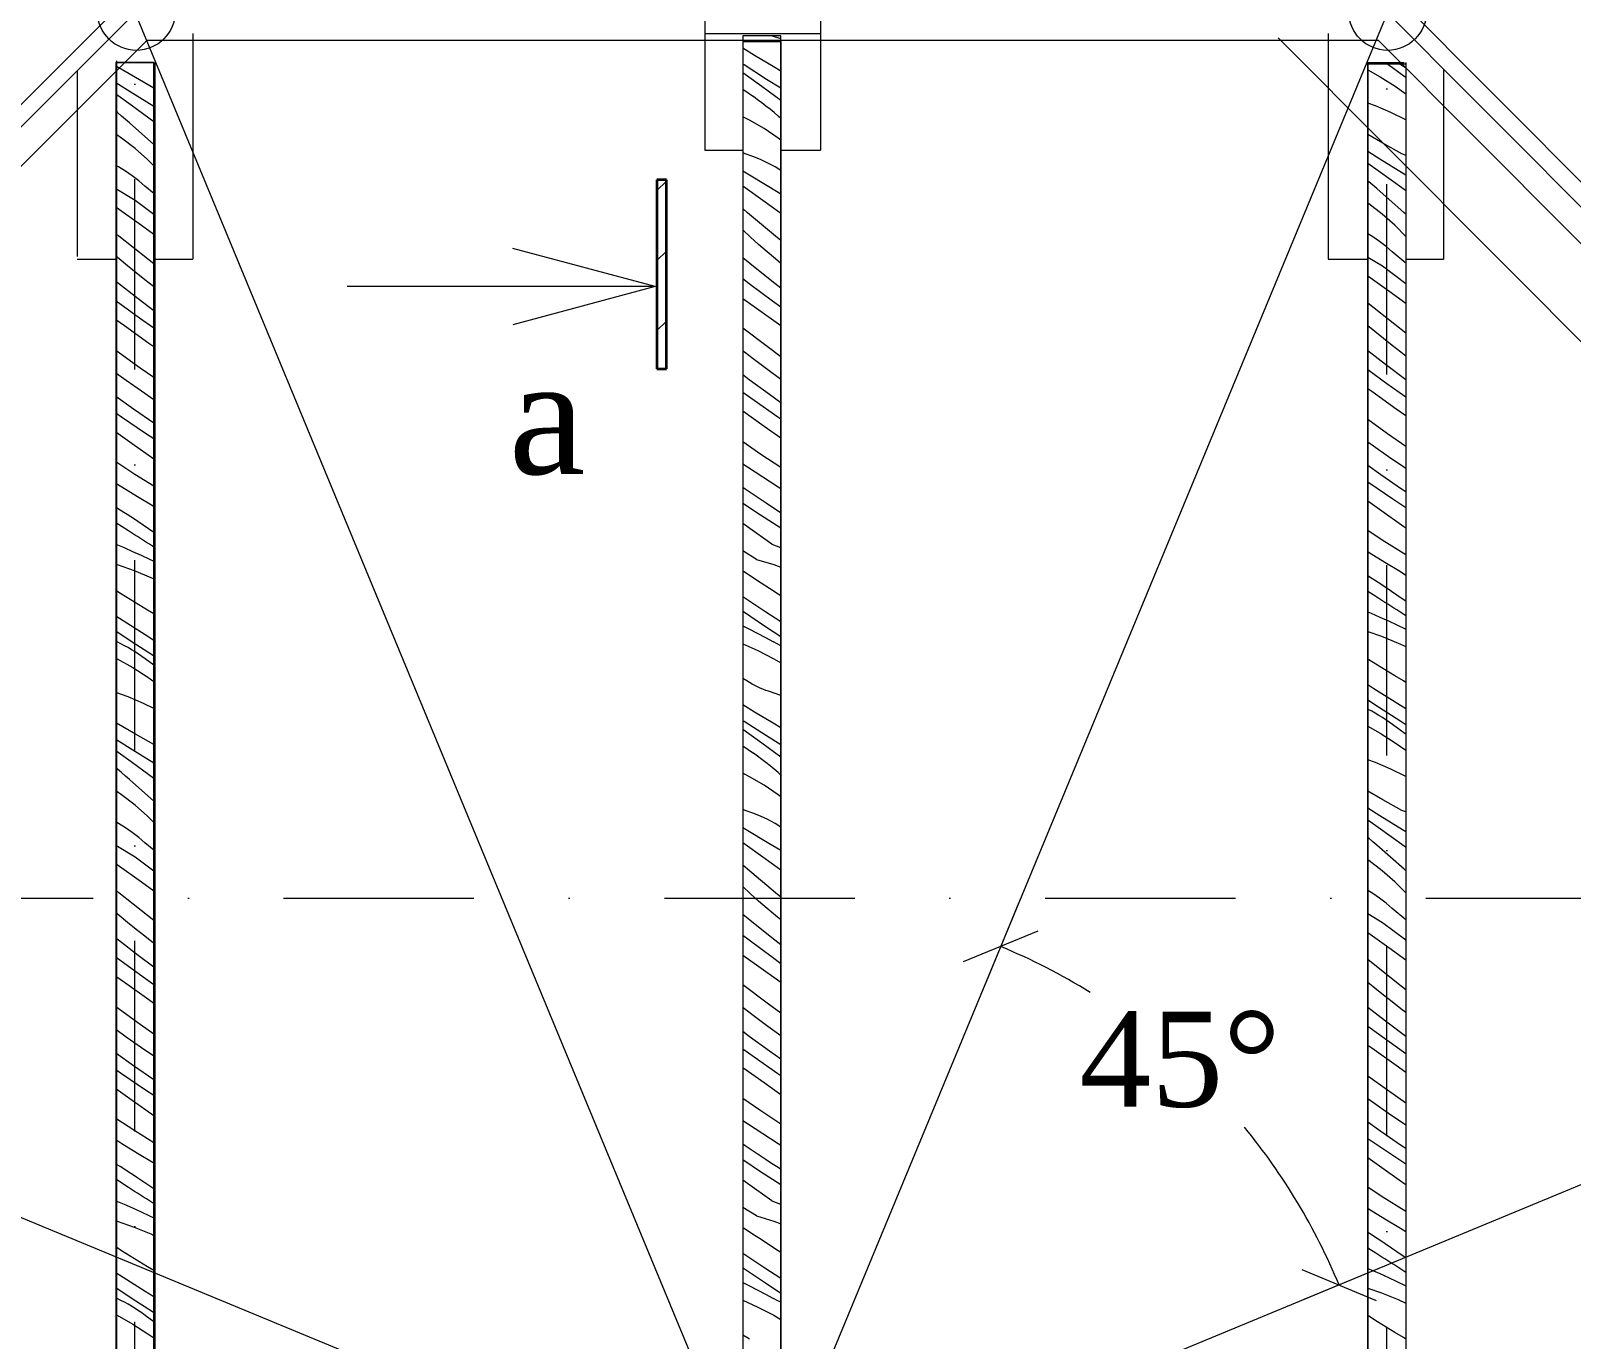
# Model space of a CAD drawing. Header units: millimetres. Extents: x 873544 to 1143527, y -837564 to -766512.
# Drawn here: x 972950 to 976996, y -773505 to -770069 of the extents above; entities that cross this region are included whole.
import ezdxf

# ---------------------------------------------------------------- set-up
doc = ezdxf.new("R2010")
doc.units = ezdxf.units.MM
for name, pattern in [('CENTER', [50.8, 31.75, -6.35, 6.35, -6.35]), ('DASHDOT', [1, 0.5, -0.25, 0, -0.25]), ('Штрихпунктирная', [6702.777624, 3527.777672, -1763.888836, 0, -1411.111116])]:
    doc.linetypes.add(name, pattern=pattern)
for name, color, linetype, lineweight in [('2D-чертеж - Общий_Ном_пера__1', 7, 'Continuous', 13), ('2D-чертеж - Общий_Ном_пера__121', 255, 'Continuous', 0), ('2D-чертеж - Общий_Ном_пера__203', 7, 'Continuous', 15), ('Dam konstruksiyası', 7, 'Continuous', 13), ('Dam konstrukstruksiyasi', 7, 'Continuous', 13), ('Him oxu', 7, 'CENTER', 13), ('Talvar sutun', 1, 'Continuous', 9), ('Xarici razm.-1', 7, 'Continuous', 9), ('Интерьер- Перегородка_Ном_пера__27', 7, 'Continuous', 35)]:
    doc.layers.add(name, color=color, linetype=linetype, lineweight=lineweight)
doc.layers.add('2D-чертеж - Общий_Ном_пера__82', color=253, linetype='Continuous', lineweight=20, true_color=0xaaaaaa)
doc.layers.add('Интерьер- Перегородка_Ном_пера__107', color=253, linetype='Continuous', lineweight=13, true_color=0xaaaaaa)
doc.styles.add('Segoe UI Light-07', font='segoeuil_0.ttf', dxfattribs={"width": 0.65})
doc.styles.add('Times New  Roman', font='times.ttf')
doc.dimstyles.new('Aec_Arch_M', dxfattribs={"dimscale": 100, "dimtxt": 2, "dimasz": 1.75, "dimexe": 1.25, "dimexo": 0, "dimgap": 0.5, "dimtad": 1, "dimdec": 0, "dimdsep": 46, "dimtxsty": 'Segoe UI Light-07', "dimblk": 'OBLIQUE', "dimcen": 2.5, "dimclrd": 256, "dimclre": 256, "dimclrt": 256, "dimadec": 0, "dimazin": 0, "dimtfac": 1, "dimtdec": 0, "dimtmove": 0, "dimatfit": 3, "dimldrblk": 'ARCHTICK', "dimfxl": 1, "dimlwd": -1, "dimlwe": -1, "dimarcsym": 0})

# ---------------------------------------------------------------- blocks, each defined once
blk = doc.blocks.new('*X30')
at = {"layer": '2D-чертеж - Общий_Ном_пера__82', "linetype": 'Continuous'}
for p, q in [((-217982.9, 26381.2), (-217985.1, 26382.5)), ((-217933.5, 26352.4), (-217982.9, 26381.2)), ((-217940.8, 26310.5), (-217985.1, 26338.4)), ((-217885.1, 26324.9), (-217933.5, 26352.4)), ((-217979.1, 26304), (-217985.1, 26308.4)), ((-217945.2, 26279.5), (-217979.1, 26304)), ((-217885.1, 26276.2), (-217940.8, 26310.5)), ((-217980.4, 26260.2), (-217985.1, 26264)), ((-217970, 26251.4), (-217980.4, 26260.2)), ((-217911.4, 26255), (-217945.2, 26279.5)), ((-217959.6, 26242.3), (-217970, 26251.4)), ((-217949.3, 26233.2), (-217959.6, 26242.3)), ((-217885.1, 26176.6), (-217949.3, 26233.2)), ((-217885.1, 26236.1), (-217911.4, 26255)), ((-217969.8, 26193.4), (-217985.1, 26203.8)), ((-217934.7, 26166.2), (-217969.8, 26193.4)), ((-217901.5, 26136.8), (-217934.7, 26166.2)), ((-217885.1, 26120.2), (-217901.5, 26136.8)), ((-217977.7, 26117.7), (-217985.1, 26121.7)), ((-217959.4, 26106.5), (-217977.7, 26117.7)), ((-217941.8, 26094.2), (-217959.4, 26106.5)), ((-217934.1, 26029.6), (-217985.1, 26059.9)), ((-217924.9, 26081), (-217941.8, 26094.2)), ((-217908.8, 26066.8), (-217924.9, 26081)), ((-217885.1, 26047.5), (-217908.8, 26066.8)), ((-217885.1, 25992.5), (-217934.1, 26029.6)), ((-217981.9, 26009.5), (-217985.1, 26011.7)), ((-217917.9, 25963.8), (-217981.9, 26009.5)), ((-217976.8, 25936), (-217985.1, 25943)), ((-217902.2, 25876.2), (-217976.8, 25936)), ((-217885.1, 25940.4), (-217917.9, 25963.8)), ((-217976.6, 25876.3), (-217985.1, 25883.4)), ((-217954.2, 25857.8), (-217976.6, 25876.3)), ((-217931.6, 25839.6), (-217954.2, 25857.8)), ((-217885.1, 25863.2), (-217902.2, 25876.2)), ((-217978.3, 25811.4), (-217985.1, 25816.8)), ((-217908.9, 25821.5), (-217931.6, 25839.6)), ((-217886, 25803.7), (-217908.9, 25821.5)), ((-217926, 25771), (-217978.3, 25811.4)), ((-217885.1, 25803), (-217886, 25803.7)), ((-217984.4, 25765.6), (-217985.1, 25766.1)), ((-217922.6, 25720.8), (-217984.4, 25765.6)), ((-217885.1, 25740.2), (-217926, 25771)), ((-217962.1, 25700), (-217985.1, 25716.3)), ((-217898, 25654.4), (-217962.1, 25700)), ((-217885.1, 25694.2), (-217922.6, 25720.8)), ((-217885.1, 25645.2), (-217898, 25654.4)), ((-217921.2, 25589.6), (-217985.1, 25636)), ((-217957.5, 25556.5), (-217985.1, 25576.4)), ((-217885.1, 25564.7), (-217921.2, 25589.6)), ((-217918, 25528.8), (-217957.5, 25556.5)), ((-217938.4, 25481.6), (-217985.1, 25514.8)), ((-217885.1, 25506.5), (-217918, 25528.8)), ((-217970.1, 25460.7), (-217985.1, 25471.1)), ((-217906.9, 25417.9), (-217970.1, 25460.7)), ((-217885.1, 25444.9), (-217938.4, 25481.6)), ((-217942.2, 25390.7), (-217985.1, 25421.2)), ((-217885.1, 25403.5), (-217906.9, 25417.9)), ((-217885.1, 25350.2), (-217942.2, 25390.7)), ((-217935, 25310.3), (-217985.1, 25343.2)), ((-217969.3, 25276.8), (-217985.1, 25286.8)), ((-217885.1, 25279.2), (-217935, 25310.3)), ((-217928.1, 25251.5), (-217969.3, 25276.8)), ((-217886.6, 25226.9), (-217928.1, 25251.5)), ((-217982.9, 25222.7), (-217985.1, 25224.1)), ((-217973.6, 25216.6), (-217982.9, 25222.7)), ((-217964.3, 25210.6), (-217973.6, 25216.6)), ((-217954.9, 25204.6), (-217964.3, 25210.6)), ((-217885.1, 25225.9), (-217886.6, 25226.9)), ((-217951.7, 25161.8), (-217985.1, 25183.5)), ((-217945.6, 25198.6), (-217954.9, 25204.6)), ((-217936.2, 25192.6), (-217945.6, 25198.6)), ((-217926.9, 25186.6), (-217936.2, 25192.6)), ((-217885.1, 25158.1), (-217926.9, 25186.6)), ((-217985.1, 25126.7), (-217963.6, 25117.9)), ((-217943.8, 25156.8), (-217951.7, 25161.8)), ((-217935.9, 25151.8), (-217943.8, 25156.8)), ((-217928, 25146.8), (-217935.9, 25151.8)), ((-217920.1, 25141.7), (-217928, 25146.8)), ((-217912.2, 25136.7), (-217920.1, 25141.7)), ((-217904.2, 25131.8), (-217912.2, 25136.7)), ((-217896.3, 25126.8), (-217904.2, 25131.8)), ((-217888.4, 25121.8), (-217896.3, 25126.8)), ((-217963.6, 25117.9), (-217941, 25108.2)), ((-217941, 25108.2), (-217918.6, 25098.2)), ((-217918.6, 25098.2), (-217896.4, 25087.8)), ((-217896.4, 25087.8), (-217885.1, 25082.3)), ((-217885.1, 25119.6), (-217888.4, 25121.8)), ((-217985.1, 25074.6), (-217981.3, 25073.4)), ((-217981.3, 25073.4), (-217937, 25057.6)), ((-217937, 25057.6), (-217893.4, 25039.8)), ((-217969.9, 24996), (-217985.1, 25005.7)), ((-217893.4, 25039.8), (-217885.1, 25036)), ((-217947.4, 24981.8), (-217969.9, 24996)), ((-217924.7, 24967.8), (-217947.4, 24981.8)), ((-217902, 24953.9), (-217924.7, 24967.8)), ((-217956.5, 24919.2), (-217985.1, 24937.7)), ((-217885.1, 24943.8), (-217902, 24953.9)), ((-217944.8, 24871.7), (-217985.1, 24898.4)), ((-217908.2, 24888.7), (-217956.5, 24919.2)), ((-217885.1, 24874.5), (-217908.2, 24888.7)), ((-217985.1, 24872.1), (-217981.7, 24870.3)), ((-217972, 24865.5), (-217981.7, 24870.3)), ((-217962.5, 24860.5), (-217972, 24865.5)), ((-217953.1, 24855.3), (-217962.5, 24860.5)), ((-217943.8, 24849.9), (-217953.1, 24855.3)), ((-217886.3, 24833.6), (-217944.8, 24871.7)), ((-217934.6, 24844.3), (-217943.8, 24849.9)), ((-217925.6, 24838.4), (-217934.6, 24844.3)), ((-217985.1, 24828.1), (-217981.3, 24826.2)), ((-217981.3, 24826.2), (-217940.5, 24802.8)), ((-217940.5, 24802.8), (-217900.8, 24777.6)), ((-217916.7, 24832.4), (-217925.6, 24838.4)), ((-217907.9, 24826.1), (-217916.7, 24832.4)), ((-217885.1, 24809.4), (-217907.9, 24826.1)), ((-217885.1, 24832.8), (-217886.3, 24833.6)), ((-217900.8, 24777.6), (-217885.1, 24766.7)), ((-217952.8, 24726.2), (-217985.1, 24737.4)), ((-217912, 24708.9), (-217952.8, 24726.2)), ((-217885.1, 24695.4), (-217912, 24708.9)), ((-217982.9, 24657), (-217985.1, 24658.2)), ((-217933.5, 24628.2), (-217982.9, 24657)), ((-217940.8, 24586.3), (-217985.1, 24614.2)), ((-217885.1, 24600.7), (-217933.5, 24628.2)), ((-217979.1, 24579.8), (-217985.1, 24584.2)), ((-217945.2, 24555.3), (-217979.1, 24579.8)), ((-217885.1, 24552), (-217940.8, 24586.3)), ((-217980.4, 24536), (-217985.1, 24539.8)), ((-217970, 24527.1), (-217980.4, 24536)), ((-217959.6, 24518.1), (-217970, 24527.1)), ((-217949.3, 24509), (-217959.6, 24518.1)), ((-217911.4, 24530.8), (-217945.2, 24555.3)), ((-217885.1, 24511.9), (-217911.4, 24530.8)), ((-217969.8, 24469.2), (-217985.1, 24479.6)), ((-217885.1, 24452.4), (-217949.3, 24509)), ((-217934.7, 24442), (-217969.8, 24469.2)), ((-217901.5, 24412.6), (-217934.7, 24442)), ((-217977.7, 24393.5), (-217985.1, 24397.5)), ((-217885.1, 24396), (-217901.5, 24412.6)), ((-217959.4, 24382.3), (-217977.7, 24393.5)), ((-217941.8, 24370), (-217959.4, 24382.3)), ((-217924.9, 24356.8), (-217941.8, 24370)), ((-217908.8, 24342.6), (-217924.9, 24356.8)), ((-217934.1, 24305.4), (-217985.1, 24335.7)), ((-217885.1, 24323.3), (-217908.8, 24342.6)), ((-217981.9, 24285.3), (-217985.1, 24287.5)), ((-217917.9, 24239.6), (-217981.9, 24285.3)), ((-217885.1, 24268.3), (-217934.1, 24305.4)), ((-217885.1, 24216.2), (-217917.9, 24239.6)), ((-217976.8, 24211.8), (-217985.1, 24218.7)), ((-217902.2, 24152), (-217976.8, 24211.8)), ((-217976.6, 24152.1), (-217985.1, 24159.2)), ((-217954.2, 24133.6), (-217976.6, 24152.1)), ((-217931.6, 24115.4), (-217954.2, 24133.6)), ((-217908.9, 24097.3), (-217931.6, 24115.4)), ((-217885.1, 24139), (-217902.2, 24152)), ((-217978.3, 24087.2), (-217985.1, 24092.6)), ((-217926, 24046.8), (-217978.3, 24087.2)), ((-217886, 24079.5), (-217908.9, 24097.3)), ((-217885.1, 24078.8), (-217886, 24079.5)), ((-217984.4, 24041.4), (-217985.1, 24041.9)), ((-217922.6, 23996.6), (-217984.4, 24041.4)), ((-217885.1, 24016), (-217926, 24046.8)), ((-217962.1, 23975.8), (-217985.1, 23992.1)), ((-217885.1, 23970), (-217922.6, 23996.6)), ((-217898, 23930.2), (-217962.1, 23975.8)), ((-217921.2, 23865.3), (-217985.1, 23911.8)), ((-217885.1, 23921), (-217898, 23930.2)), ((-217957.5, 23832.2), (-217985.1, 23852.2)), ((-217918, 23804.5), (-217957.5, 23832.2)), ((-217885.1, 23840.4), (-217921.2, 23865.3)), ((-217938.4, 23757.4), (-217985.1, 23790.5)), ((-217885.1, 23782.3), (-217918, 23804.5)), ((-217885.1, 23720.7), (-217938.4, 23757.4)), ((-217970.1, 23736.5), (-217985.1, 23746.9)), ((-217906.9, 23693.7), (-217970.1, 23736.5)), ((-217942.2, 23666.5), (-217985.1, 23697)), ((-217885.1, 23679.3), (-217906.9, 23693.7)), ((-217885.1, 23626), (-217942.2, 23666.5)), ((-217935, 23586.1), (-217985.1, 23618.9)), ((-217969.3, 23552.6), (-217985.1, 23562.6)), ((-217928.1, 23527.3), (-217969.3, 23552.6)), ((-217885.1, 23555), (-217935, 23586.1)), ((-217886.6, 23502.7), (-217928.1, 23527.3)), ((-217982.9, 23498.5), (-217985.1, 23499.9)), ((-217973.6, 23492.4), (-217982.9, 23498.5)), ((-217964.3, 23486.4), (-217973.6, 23492.4)), ((-217954.9, 23480.3), (-217964.3, 23486.4)), ((-217945.6, 23474.3), (-217954.9, 23480.3)), ((-217936.2, 23468.4), (-217945.6, 23474.3)), ((-217926.9, 23462.4), (-217936.2, 23468.4)), ((-217885.1, 23501.7), (-217886.6, 23502.7)), ((-217951.7, 23437.6), (-217985.1, 23459.3)), ((-217943.8, 23432.6), (-217951.7, 23437.6)), ((-217935.9, 23427.6), (-217943.8, 23432.6)), ((-217928, 23422.5), (-217935.9, 23427.6)), ((-217885.1, 23433.9), (-217926.9, 23462.4)), ((-217985.1, 23402.4), (-217963.6, 23393.7)), ((-217963.6, 23393.7), (-217941, 23384)), ((-217920.1, 23417.5), (-217928, 23422.5)), ((-217912.2, 23412.5), (-217920.1, 23417.5)), ((-217904.2, 23407.5), (-217912.2, 23412.5)), ((-217896.3, 23402.6), (-217904.2, 23407.5)), ((-217888.4, 23397.6), (-217896.3, 23402.6)), ((-217885.1, 23395.4), (-217888.4, 23397.6)), ((-217985.1, 23350.4), (-217981.3, 23349.2)), ((-217981.3, 23349.2), (-217937, 23333.4)), ((-217941, 23384), (-217918.6, 23374)), ((-217918.6, 23374), (-217896.4, 23363.6)), ((-217896.4, 23363.6), (-217885.1, 23358.1)), ((-217937, 23333.4), (-217893.4, 23315.6)), ((-217893.4, 23315.6), (-217885.1, 23311.8)), ((-217969.9, 23271.8), (-217985.1, 23281.5)), ((-217947.4, 23257.6), (-217969.9, 23271.8)), ((-217924.7, 23243.6), (-217947.4, 23257.6)), ((-217902, 23229.7), (-217924.7, 23243.6)), ((-217885.1, 23219.5), (-217902, 23229.7)), ((-217956.5, 23195), (-217985.1, 23213.5)), ((-217908.2, 23164.5), (-217956.5, 23195)), ((-217944.8, 23147.5), (-217985.1, 23174.2)), ((-217985.1, 23147.9), (-217981.7, 23146)), ((-217972, 23141.3), (-217981.7, 23146)), ((-217886.3, 23109.4), (-217944.8, 23147.5)), ((-217885.1, 23150.3), (-217908.2, 23164.5)), ((-217985.1, 23103.9), (-217981.3, 23102)), ((-217981.3, 23102), (-217940.5, 23078.6)), ((-217962.5, 23136.3), (-217972, 23141.3)), ((-217953.1, 23131.1), (-217962.5, 23136.3)), ((-217943.8, 23125.7), (-217953.1, 23131.1)), ((-217934.6, 23120.1), (-217943.8, 23125.7)), ((-217925.6, 23114.2), (-217934.6, 23120.1)), ((-217916.7, 23108.2), (-217925.6, 23114.2)), ((-217907.9, 23101.9), (-217916.7, 23108.2)), ((-217885.1, 23085.2), (-217907.9, 23101.9)), ((-217885.1, 23108.6), (-217886.3, 23109.4)), ((-217940.5, 23078.6), (-217900.8, 23053.4)), ((-217900.8, 23053.4), (-217885.1, 23042.5))]:
    blk.add_line(p, q, dxfattribs=at)
blk = doc.blocks.new('Штриховка_11')
at = {"layer": '2D-чертеж - Общий_Ном_пера__121', "linetype": 'Continuous'}
for p, q in [((-217985.1, 26391.9), (-217985.1, 18721)), ((-217885.1, 26391.9), (-217985.1, 26391.9)), ((-217885.1, 18721), (-217885.1, 26391.9))]:
    blk.add_line(p, q, dxfattribs=at)
at = {"layer": '2D-чертеж - Общий_Ном_пера__82', "linetype": 'Continuous'}
blk.add_blockref('*X30', (0, 0), dxfattribs=at)
blk = doc.blocks.new('*X34')
at = {"layer": '2D-чертеж - Общий_Ном_пера__82', "linetype": 'Continuous'}
for p, q in [((-214640.7, 26384.2), (-214646.8, 26388.3)), ((-214631.9, 26377.9), (-214640.7, 26384.2)), ((-214610.3, 26385.4), (-214614.9, 26388.3)), ((-214596.7, 26376.7), (-214610.3, 26385.4)), ((-214696.7, 26373), (-214664.5, 26354.6)), ((-214664.5, 26354.6), (-214624.8, 26329.4)), ((-214598.2, 26353.2), (-214631.9, 26377.9)), ((-214596.7, 26352.1), (-214598.2, 26353.2)), ((-214624.8, 26329.4), (-214596.7, 26309.9)), ((-214676.8, 26277.9), (-214696.7, 26284.9)), ((-214636, 26260.7), (-214676.8, 26277.9)), ((-214596.7, 26241), (-214636, 26260.7)), ((-214657.5, 26179.9), (-214696.7, 26202.8)), ((-214607.8, 26151.7), (-214657.5, 26179.9)), ((-214664.8, 26138.1), (-214696.7, 26158.2)), ((-214605.4, 26101.5), (-214664.8, 26138.1)), ((-214596.7, 26148), (-214607.8, 26151.7)), ((-214669.2, 26107.1), (-214696.7, 26126.9)), ((-214635.4, 26082.6), (-214669.2, 26107.1)), ((-214596.7, 26096.2), (-214605.4, 26101.5)), ((-214694, 26078.9), (-214696.7, 26081.2)), ((-214683.6, 26069.9), (-214694, 26078.9)), ((-214673.3, 26060.8), (-214683.6, 26069.9)), ((-214601.6, 25997.5), (-214673.3, 26060.8)), ((-214601.5, 26058.2), (-214635.4, 26082.6)), ((-214596.7, 26054.8), (-214601.5, 26058.2)), ((-214693.8, 26021), (-214696.7, 26023)), ((-214658.7, 25993.8), (-214693.8, 26021)), ((-214625.5, 25964.4), (-214658.7, 25993.8)), ((-214596.7, 25993.4), (-214601.6, 25997.5)), ((-214683.4, 25934), (-214696.7, 25942.2)), ((-214665.8, 25921.8), (-214683.4, 25934)), ((-214596.7, 25935.3), (-214625.5, 25964.4)), ((-214648.9, 25908.6), (-214665.8, 25921.8)), ((-214632.8, 25894.4), (-214648.9, 25908.6)), ((-214596.7, 25864.9), (-214632.8, 25894.4)), ((-214658.1, 25857.2), (-214696.7, 25880.1)), ((-214597.3, 25811.1), (-214658.1, 25857.2)), ((-214641.9, 25791.4), (-214696.7, 25830.5)), ((-214596.7, 25759.2), (-214641.9, 25791.4)), ((-214596.7, 25810.7), (-214597.3, 25811.1)), ((-214626.2, 25703.8), (-214696.7, 25760.3)), ((-214678.2, 25685.4), (-214696.7, 25700.6)), ((-214596.7, 25681.3), (-214626.2, 25703.8)), ((-214655.6, 25667.2), (-214678.2, 25685.4)), ((-214632.9, 25649.1), (-214655.6, 25667.2)), ((-214650, 25598.6), (-214696.7, 25634.6)), ((-214610, 25631.3), (-214632.9, 25649.1)), ((-214596.7, 25621.1), (-214610, 25631.3)), ((-214646.6, 25548.4), (-214696.7, 25584.7)), ((-214597.2, 25558.9), (-214650, 25598.6)), ((-214686.1, 25527.6), (-214696.7, 25535.1)), ((-214596.7, 25513), (-214646.6, 25548.4)), ((-214596.7, 25558.5), (-214597.2, 25558.9)), ((-214622, 25481.9), (-214686.1, 25527.6)), ((-214645.2, 25417.1), (-214696.7, 25454.5)), ((-214596.7, 25463.9), (-214622, 25481.9)), ((-214596.7, 25383.6), (-214645.2, 25417.1)), ((-214681.5, 25384), (-214696.7, 25395)), ((-214642, 25356.3), (-214681.5, 25384)), ((-214662.4, 25309.2), (-214696.7, 25333.5)), ((-214602, 25329.2), (-214642, 25356.3)), ((-214596.7, 25325.7), (-214602, 25329.2)), ((-214694.1, 25288.3), (-214696.7, 25290.1)), ((-214630.9, 25245.5), (-214694.1, 25288.3)), ((-214608, 25271.7), (-214662.4, 25309.2)), ((-214596.7, 25264.1), (-214608, 25271.7)), ((-214666.2, 25218.3), (-214696.7, 25239.9)), ((-214602.1, 25172.7), (-214666.2, 25218.3)), ((-214596.7, 25222.8), (-214630.9, 25245.5)), ((-214596.7, 25168.9), (-214602.1, 25172.7)), ((-214659, 25137.8), (-214696.7, 25162.6)), ((-214596.7, 25099), (-214659, 25137.8)), ((-214693.3, 25104.4), (-214696.7, 25106.5)), ((-214652.1, 25079.1), (-214693.3, 25104.4)), ((-214610.6, 25054.5), (-214652.1, 25079.1)), ((-214596.7, 25045.1), (-214610.6, 25054.5)), ((-214688.3, 25038.2), (-214696.7, 25043.6)), ((-214678.9, 25032.1), (-214688.3, 25038.2)), ((-214669.6, 25026.1), (-214678.9, 25032.1)), ((-214660.2, 25020.2), (-214669.6, 25026.1)), ((-214650.9, 25014.2), (-214660.2, 25020.2)), ((-214603.7, 24982), (-214650.9, 25014.2)), ((-214675.7, 24989.4), (-214696.7, 25003)), ((-214667.8, 24984.4), (-214675.7, 24989.4)), ((-214659.9, 24979.4), (-214667.8, 24984.4)), ((-214652, 24974.3), (-214659.9, 24979.4)), ((-214644.1, 24969.3), (-214652, 24974.3)), ((-214636.2, 24964.3), (-214644.1, 24969.3)), ((-214628.3, 24959.3), (-214636.2, 24964.3)), ((-214596.7, 24977.4), (-214603.7, 24982)), ((-214696.7, 24949.2), (-214687.6, 24945.5)), ((-214687.6, 24945.5), (-214665.1, 24935.8)), ((-214665.1, 24935.8), (-214642.7, 24925.8)), ((-214642.7, 24925.8), (-214620.4, 24915.4)), ((-214620.3, 24954.4), (-214628.3, 24959.3)), ((-214612.4, 24949.4), (-214620.3, 24954.4)), ((-214596.7, 24938.8), (-214612.4, 24949.4)), ((-214696.7, 24897.9), (-214661, 24885.2)), ((-214661, 24885.2), (-214617.4, 24867.4)), ((-214620.4, 24915.4), (-214598.4, 24904.6)), ((-214598.4, 24904.6), (-214596.7, 24903.8)), ((-214617.4, 24867.4), (-214596.7, 24857.9)), ((-214693.9, 24823.6), (-214696.7, 24825.4)), ((-214671.4, 24809.4), (-214693.9, 24823.6)), ((-214648.7, 24795.4), (-214671.4, 24809.4)), ((-214626, 24781.5), (-214648.7, 24795.4)), ((-214603.2, 24767.8), (-214626, 24781.5)), ((-214596.7, 24763.6), (-214603.2, 24767.8)), ((-214680.5, 24746.8), (-214696.7, 24757.3)), ((-214632.2, 24716.3), (-214680.5, 24746.8)), ((-214668.8, 24699.3), (-214696.7, 24717.8)), ((-214696, 24693.1), (-214696.7, 24693.4)), ((-214686.5, 24688.1), (-214696, 24693.1)), ((-214677.1, 24682.9), (-214686.5, 24688.1)), ((-214667.8, 24677.5), (-214677.1, 24682.9)), ((-214610.3, 24661.1), (-214668.8, 24699.3)), ((-214596.7, 24694.4), (-214632.2, 24716.3)), ((-214696.7, 24648.8), (-214664.5, 24630.4)), ((-214658.6, 24671.9), (-214667.8, 24677.5)), ((-214649.6, 24666), (-214658.6, 24671.9)), ((-214640.7, 24660), (-214649.6, 24666)), ((-214631.9, 24653.7), (-214640.7, 24660)), ((-214598.2, 24629), (-214631.9, 24653.7)), ((-214596.7, 24652.5), (-214610.3, 24661.1)), ((-214664.5, 24630.4), (-214624.8, 24605.2)), ((-214624.8, 24605.2), (-214596.7, 24585.7)), ((-214596.7, 24627.9), (-214598.2, 24629)), ((-214676.8, 24553.7), (-214696.7, 24560.6)), ((-214636, 24536.5), (-214676.8, 24553.7)), ((-214596.7, 24516.7), (-214636, 24536.5)), ((-214657.5, 24455.7), (-214696.7, 24478.6)), ((-214607.8, 24427.5), (-214657.5, 24455.7)), ((-214664.8, 24413.9), (-214696.7, 24433.9)), ((-214669.2, 24382.8), (-214696.7, 24402.7)), ((-214605.4, 24377.2), (-214664.8, 24413.9)), ((-214596.7, 24423.8), (-214607.8, 24427.5)), ((-214694, 24354.7), (-214696.7, 24357)), ((-214635.4, 24358.4), (-214669.2, 24382.8)), ((-214601.5, 24334), (-214635.4, 24358.4)), ((-214596.7, 24372), (-214605.4, 24377.2)), ((-214683.6, 24345.7), (-214694, 24354.7)), ((-214673.3, 24336.6), (-214683.6, 24345.7)), ((-214601.6, 24273.3), (-214673.3, 24336.6)), ((-214596.7, 24330.6), (-214601.5, 24334)), ((-214693.8, 24296.8), (-214696.7, 24298.8)), ((-214658.7, 24269.6), (-214693.8, 24296.8)), ((-214625.5, 24240.2), (-214658.7, 24269.6)), ((-214596.7, 24211.1), (-214625.5, 24240.2)), ((-214596.7, 24269.2), (-214601.6, 24273.3)), ((-214683.4, 24209.8), (-214696.7, 24218)), ((-214665.8, 24197.6), (-214683.4, 24209.8)), ((-214648.9, 24184.4), (-214665.8, 24197.6)), ((-214658.1, 24133), (-214696.7, 24155.9)), ((-214632.8, 24170.2), (-214648.9, 24184.4)), ((-214596.7, 24140.7), (-214632.8, 24170.2)), ((-214597.3, 24086.8), (-214658.1, 24133)), ((-214641.9, 24067.2), (-214696.7, 24106.2)), ((-214596.7, 24086.5), (-214597.3, 24086.8)), ((-214626.2, 23979.6), (-214696.7, 24036)), ((-214596.7, 24034.9), (-214641.9, 24067.2)), ((-214678.2, 23961.2), (-214696.7, 23976.4)), ((-214655.6, 23943), (-214678.2, 23961.2)), ((-214596.7, 23957.1), (-214626.2, 23979.6)), ((-214632.9, 23924.9), (-214655.6, 23943)), ((-214610, 23907.1), (-214632.9, 23924.9)), ((-214650, 23874.4), (-214696.7, 23910.4)), ((-214597.2, 23834.6), (-214650, 23874.4)), ((-214596.7, 23896.9), (-214610, 23907.1)), ((-214646.6, 23824.2), (-214696.7, 23860.5)), ((-214596.7, 23834.3), (-214597.2, 23834.6)), ((-214686.1, 23803.4), (-214696.7, 23810.9)), ((-214622, 23757.7), (-214686.1, 23803.4)), ((-214596.7, 23788.8), (-214646.6, 23824.2)), ((-214596.7, 23739.7), (-214622, 23757.7)), ((-214645.2, 23692.9), (-214696.7, 23730.3)), ((-214681.5, 23659.8), (-214696.7, 23670.8)), ((-214596.7, 23659.4), (-214645.2, 23692.9)), ((-214642, 23632.1), (-214681.5, 23659.8)), ((-214602, 23605), (-214642, 23632.1)), ((-214662.4, 23585), (-214696.7, 23609.3)), ((-214596.7, 23601.5), (-214602, 23605)), ((-214694.1, 23564.1), (-214696.7, 23565.9)), ((-214630.9, 23521.3), (-214694.1, 23564.1)), ((-214608, 23547.4), (-214662.4, 23585)), ((-214596.7, 23539.9), (-214608, 23547.4)), ((-214666.2, 23494.1), (-214696.7, 23515.7)), ((-214596.7, 23498.6), (-214630.9, 23521.3)), ((-214602.1, 23448.5), (-214666.2, 23494.1)), ((-214659, 23413.6), (-214696.7, 23438.4)), ((-214596.7, 23444.7), (-214602.1, 23448.5)), ((-214596.7, 23374.8), (-214659, 23413.6)), ((-214693.3, 23380.2), (-214696.7, 23382.3)), ((-214652.1, 23354.9), (-214693.3, 23380.2)), ((-214610.6, 23330.3), (-214652.1, 23354.9)), ((-214688.3, 23313.9), (-214696.7, 23319.4)), ((-214678.9, 23307.9), (-214688.3, 23313.9)), ((-214669.6, 23301.9), (-214678.9, 23307.9)), ((-214596.7, 23320.9), (-214610.6, 23330.3)), ((-214675.7, 23265.2), (-214696.7, 23278.8)), ((-214667.8, 23260.2), (-214675.7, 23265.2)), ((-214660.2, 23295.9), (-214669.6, 23301.9)), ((-214650.9, 23290), (-214660.2, 23295.9)), ((-214603.7, 23257.8), (-214650.9, 23290)), ((-214696.7, 23224.9), (-214687.6, 23221.3)), ((-214659.9, 23255.1), (-214667.8, 23260.2)), ((-214652, 23250.1), (-214659.9, 23255.1)), ((-214644.1, 23245.1), (-214652, 23250.1)), ((-214636.2, 23240.1), (-214644.1, 23245.1)), ((-214628.3, 23235.1), (-214636.2, 23240.1)), ((-214620.3, 23230.1), (-214628.3, 23235.1)), ((-214612.4, 23225.2), (-214620.3, 23230.1)), ((-214596.7, 23214.6), (-214612.4, 23225.2)), ((-214596.7, 23253.2), (-214603.7, 23257.8)), ((-214687.6, 23221.3), (-214665.1, 23211.6)), ((-214665.1, 23211.6), (-214642.7, 23201.6)), ((-214642.7, 23201.6), (-214620.4, 23191.2)), ((-214620.4, 23191.2), (-214598.4, 23180.4)), ((-214696.7, 23173.7), (-214661, 23161)), ((-214661, 23161), (-214617.4, 23143.2)), ((-214617.4, 23143.2), (-214596.7, 23133.6)), ((-214598.4, 23180.4), (-214596.7, 23179.6)), ((-214693.9, 23099.4), (-214696.7, 23101.2)), ((-214671.4, 23085.2), (-214693.9, 23099.4)), ((-214648.7, 23071.2), (-214671.4, 23085.2)), ((-214626, 23057.3), (-214648.7, 23071.2)), ((-214603.2, 23043.5), (-214626, 23057.3)), ((-214596.7, 23039.4), (-214603.2, 23043.5))]:
    blk.add_line(p, q, dxfattribs=at)
blk = doc.blocks.new('Штриховка_13')
at = {"layer": '2D-чертеж - Общий_Ном_пера__121', "linetype": 'Continuous'}
for p, q in [((-214696.7, 18717.5), (-214696.7, 26388.3)), ((-214696.7, 26388.3), (-214596.7, 26388.3)), ((-214596.7, 26388.3), (-214596.7, 18717.5))]:
    blk.add_line(p, q, dxfattribs=at)
at = {"layer": '2D-чертеж - Общий_Ном_пера__82', "linetype": 'Continuous'}
blk.add_blockref('*X34', (0, 0), dxfattribs=at)
blk = doc.blocks.new('*X36')
at = {"layer": '2D-чертеж - Общий_Ном_пера__82', "linetype": 'Continuous'}
for p, q in [((-216238.1, 26453.7), (-216262.6, 26462.2)), ((-216307.7, 26410.5), (-216338, 26429.2)), ((-216334.5, 26385.4), (-216338, 26387.7)), ((-216275.7, 26347.7), (-216334.5, 26385.4)), ((-216258.7, 26381.2), (-216307.7, 26410.5)), ((-216238.1, 26369.2), (-216258.7, 26381.2)), ((-216322.4, 26353.2), (-216338, 26364.7)), ((-216288.7, 26328.6), (-216322.4, 26353.2)), ((-216238.1, 26324.1), (-216275.7, 26347.7)), ((-216338, 26321.8), (-216310.4, 26302.5)), ((-216299.3, 26294.3), (-216310.4, 26302.5)), ((-216254.9, 26304), (-216288.7, 26328.6)), ((-216238.1, 26291.9), (-216254.9, 26304)), ((-216288.4, 26286), (-216299.3, 26294.3)), ((-216277.6, 26277.6), (-216288.4, 26286)), ((-216266.8, 26269), (-216277.6, 26277.6)), ((-216256.2, 26260.2), (-216266.8, 26269)), ((-216245.7, 26251.4), (-216256.2, 26260.2)), ((-216320.5, 26240.8), (-216338, 26249.5)), ((-216282.3, 26218.3), (-216320.5, 26240.8)), ((-216245.5, 26193.4), (-216282.3, 26218.3)), ((-216238.1, 26244.7), (-216245.7, 26251.4)), ((-216238.1, 26187.7), (-216245.5, 26193.4)), ((-216332, 26151.7), (-216338, 26155.2)), ((-216311.7, 26144.9), (-216332, 26151.7)), ((-216291.8, 26137), (-216311.7, 26144.9)), ((-216272.3, 26127.9), (-216291.8, 26137)), ((-216329.6, 26101.5), (-216338, 26106.7)), ((-216269.9, 26065.3), (-216329.6, 26101.5)), ((-216253.4, 26117.7), (-216272.3, 26127.9)), ((-216238.1, 26108.3), (-216253.4, 26117.7)), ((-216325.7, 26058.2), (-216338, 26067.1)), ((-216291.7, 26033.8), (-216325.7, 26058.2)), ((-216238.1, 26046.4), (-216269.9, 26065.3)), ((-216257.7, 26009.5), (-216291.7, 26033.8)), ((-216325.8, 25997.5), (-216338, 26008.3)), ((-216252.6, 25936), (-216325.8, 25997.5)), ((-216238.1, 25995.5), (-216257.7, 26009.5)), ((-216318.5, 25932.9), (-216338, 25952.6)), ((-216238.1, 25924.4), (-216252.6, 25936)), ((-216296.7, 25913.8), (-216318.5, 25932.9)), ((-216274.6, 25894.9), (-216296.7, 25913.8)), ((-216252.4, 25876.3), (-216274.6, 25894.9)), ((-216305.8, 25852.6), (-216338, 25878.9)), ((-216238.1, 25864.5), (-216252.4, 25876.3)), ((-216321.5, 25811.1), (-216338, 25823.6)), ((-216254.1, 25811.4), (-216305.8, 25852.6)), ((-216260.2, 25765.6), (-216321.5, 25811.1)), ((-216238.1, 25799.1), (-216254.1, 25811.4)), ((-216302, 25745.7), (-216338, 25771.4)), ((-216238.1, 25700.1), (-216302, 25745.7)), ((-216238.1, 25749.6), (-216260.2, 25765.6)), ((-216274.3, 25645.8), (-216338, 25694.4)), ((-216334.2, 25631.3), (-216338, 25634.3)), ((-216311.2, 25613.6), (-216334.2, 25631.3)), ((-216272.5, 25584.8), (-216311.2, 25613.6)), ((-216238.1, 25619.4), (-216274.3, 25645.8)), ((-216321.4, 25558.9), (-216338, 25571.4)), ((-216238.1, 25559.9), (-216272.5, 25584.8)), ((-216268, 25519.9), (-216321.4, 25558.9)), ((-216308.6, 25504.2), (-216338, 25525.1)), ((-216245.9, 25460.7), (-216308.6, 25504.2)), ((-216238.1, 25498.6), (-216268, 25519.9)), ((-216282.1, 25436.3), (-216338, 25476.1)), ((-216238.1, 25455.5), (-216245.9, 25460.7)), ((-216238.1, 25405), (-216282.1, 25436.3)), ((-216290.7, 25362.8), (-216338, 25395.5)), ((-216326.2, 25329.2), (-216338, 25337.2)), ((-216285.8, 25302.7), (-216326.2, 25329.2)), ((-216238.1, 25328.2), (-216290.7, 25362.8)), ((-216245.1, 25276.8), (-216285.8, 25302.7)), ((-216332.2, 25271.7), (-216338, 25275.7)), ((-216277.3, 25234.9), (-216332.2, 25271.7)), ((-216238.1, 25272.5), (-216245.1, 25276.8)), ((-216291.5, 25203.3), (-216338, 25234.2)), ((-216268, 25228.8), (-216277.3, 25234.9)), ((-216258.7, 25222.7), (-216268, 25228.8)), ((-216249.4, 25216.6), (-216258.7, 25222.7)), ((-216240.1, 25210.6), (-216249.4, 25216.6)), ((-216238.1, 25209.3), (-216240.1, 25210.6)), ((-216326.3, 25172.7), (-216338, 25181.1)), ((-216262.1, 25127.2), (-216326.3, 25172.7)), ((-216238.1, 25168.8), (-216291.5, 25203.3)), ((-216262.1, 25127.2), (-216239.4, 25117.9)), ((-216302, 25087.2), (-216338, 25109.7)), ((-216302, 25087.2), (-216257.1, 25073.4)), ((-216239.4, 25117.9), (-216238.1, 25117.3)), ((-216334.8, 25054.5), (-216338, 25056.4)), ((-216312.7, 25039.6), (-216334.8, 25054.5)), ((-216257.1, 25073.4), (-216238.1, 25066.6)), ((-216290.5, 25024.9), (-216312.7, 25039.6)), ((-216268.1, 25010.4), (-216290.5, 25024.9)), ((-216245.7, 24996), (-216268.1, 25010.4)), ((-216327.9, 24982), (-216338, 24988.9)), ((-216280.3, 24950.3), (-216327.9, 24982)), ((-216238.1, 24991.3), (-216245.7, 24996)), ((-216336.6, 24949.4), (-216338, 24950.3)), ((-216278.8, 24910.3), (-216336.6, 24949.4)), ((-216238.1, 24923), (-216280.3, 24950.3)), ((-216338, 24912.2), (-216322.6, 24904.6)), ((-216322.6, 24904.6), (-216300.7, 24893.5)), ((-216300.7, 24893.5), (-216279, 24882.1)), ((-216279, 24882.1), (-216257.5, 24870.3)), ((-216238.1, 24883.3), (-216278.8, 24910.3)), ((-216338, 24865.7), (-216298.9, 24847.7)), ((-216298.9, 24847.7), (-216257.1, 24826.2)), ((-216247.8, 24865.5), (-216257.5, 24870.3)), ((-216238.3, 24860.5), (-216247.8, 24865.5)), ((-216238.1, 24860.4), (-216238.3, 24860.5)), ((-216257.1, 24826.2), (-216238.1, 24815.3)), ((-216327.4, 24767.8), (-216338, 24774.2)), ((-216320.7, 24763.5), (-216327.4, 24767.8)), ((-216313.9, 24759.5), (-216320.7, 24763.5)), ((-216307, 24755.8), (-216313.9, 24759.5)), ((-216299.9, 24752.3), (-216307, 24755.8)), ((-216292.7, 24749), (-216299.9, 24752.3)), ((-216285.4, 24746), (-216292.7, 24749)), ((-216278, 24743.2), (-216285.4, 24746)), ((-216270.5, 24740.8), (-216278, 24743.2)), ((-216238.1, 24729.5), (-216270.5, 24740.8)), ((-216307.7, 24686.3), (-216338, 24705)), ((-216258.7, 24657), (-216307.7, 24686.3)), ((-216334.5, 24661.1), (-216338, 24663.5)), ((-216322.4, 24629), (-216338, 24640.5)), ((-216275.7, 24623.5), (-216334.5, 24661.1)), ((-216238.1, 24645), (-216258.7, 24657)), ((-216288.7, 24604.4), (-216322.4, 24629)), ((-216254.9, 24579.8), (-216288.7, 24604.4)), ((-216238.1, 24599.9), (-216275.7, 24623.5)), ((-216338, 24597.6), (-216310.4, 24578.3)), ((-216299.3, 24570.1), (-216310.4, 24578.3)), ((-216288.4, 24561.8), (-216299.3, 24570.1)), ((-216277.6, 24553.4), (-216288.4, 24561.8)), ((-216238.1, 24567.7), (-216254.9, 24579.8)), ((-216320.5, 24516.5), (-216338, 24525.3)), ((-216266.8, 24544.8), (-216277.6, 24553.4)), ((-216256.2, 24536), (-216266.8, 24544.8)), ((-216245.7, 24527.1), (-216256.2, 24536)), ((-216238.1, 24520.5), (-216245.7, 24527.1)), ((-216282.3, 24494.1), (-216320.5, 24516.5)), ((-216245.5, 24469.2), (-216282.3, 24494.1)), ((-216238.1, 24463.5), (-216245.5, 24469.2)), ((-216332, 24427.5), (-216338, 24431)), ((-216311.7, 24420.7), (-216332, 24427.5)), ((-216291.8, 24412.7), (-216311.7, 24420.7)), ((-216272.3, 24403.7), (-216291.8, 24412.7)), ((-216253.4, 24393.5), (-216272.3, 24403.7)), ((-216329.6, 24377.2), (-216338, 24382.5)), ((-216269.9, 24341.1), (-216329.6, 24377.2)), ((-216238.1, 24384.1), (-216253.4, 24393.5)), ((-216325.7, 24334), (-216338, 24342.9)), ((-216291.7, 24309.6), (-216325.7, 24334)), ((-216238.1, 24322.2), (-216269.9, 24341.1)), ((-216325.8, 24273.3), (-216338, 24284.1)), ((-216257.7, 24285.3), (-216291.7, 24309.6)), ((-216238.1, 24271.3), (-216257.7, 24285.3)), ((-216252.6, 24211.8), (-216325.8, 24273.3)), ((-216318.5, 24208.6), (-216338, 24228.3)), ((-216296.7, 24189.6), (-216318.5, 24208.6)), ((-216238.1, 24200.2), (-216252.6, 24211.8)), ((-216305.8, 24128.3), (-216338, 24154.7)), ((-216274.6, 24170.7), (-216296.7, 24189.6)), ((-216252.4, 24152.1), (-216274.6, 24170.7)), ((-216254.1, 24087.2), (-216305.8, 24128.3)), ((-216238.1, 24140.3), (-216252.4, 24152.1)), ((-216321.5, 24086.8), (-216338, 24099.4)), ((-216260.2, 24041.4), (-216321.5, 24086.8)), ((-216238.1, 24074.8), (-216254.1, 24087.2)), ((-216302, 24021.5), (-216338, 24047.2)), ((-216238.1, 24025.4), (-216260.2, 24041.4)), ((-216238.1, 23975.9), (-216302, 24021.5)), ((-216274.3, 23921.6), (-216338, 23970.2)), ((-216238.1, 23895.2), (-216274.3, 23921.6)), ((-216334.2, 23907.1), (-216338, 23910)), ((-216311.2, 23889.4), (-216334.2, 23907.1)), ((-216272.5, 23860.5), (-216311.2, 23889.4)), ((-216321.4, 23834.6), (-216338, 23847.1)), ((-216268, 23795.7), (-216321.4, 23834.6)), ((-216238.1, 23835.7), (-216272.5, 23860.5)), ((-216308.6, 23780), (-216338, 23800.9)), ((-216238.1, 23774.4), (-216268, 23795.7)), ((-216282.1, 23712.1), (-216338, 23751.9)), ((-216245.9, 23736.5), (-216308.6, 23780)), ((-216238.1, 23680.8), (-216282.1, 23712.1)), ((-216238.1, 23731.3), (-216245.9, 23736.5)), ((-216290.7, 23638.6), (-216338, 23671.3)), ((-216238.1, 23604), (-216290.7, 23638.6)), ((-216326.2, 23605), (-216338, 23613)), ((-216285.8, 23578.5), (-216326.2, 23605)), ((-216332.2, 23547.4), (-216338, 23551.5)), ((-216277.3, 23510.7), (-216332.2, 23547.4)), ((-216245.1, 23552.6), (-216285.8, 23578.5)), ((-216238.1, 23548.3), (-216245.1, 23552.6)), ((-216291.5, 23479.1), (-216338, 23510)), ((-216268, 23504.6), (-216277.3, 23510.7)), ((-216238.1, 23444.5), (-216291.5, 23479.1)), ((-216258.7, 23498.5), (-216268, 23504.6)), ((-216249.4, 23492.4), (-216258.7, 23498.5)), ((-216240.1, 23486.4), (-216249.4, 23492.4)), ((-216238.1, 23485.1), (-216240.1, 23486.4)), ((-216326.3, 23448.5), (-216338, 23456.9)), ((-216262.1, 23403), (-216326.3, 23448.5)), ((-216302, 23363), (-216338, 23385.5)), ((-216262.1, 23403), (-216239.4, 23393.7)), ((-216239.4, 23393.7), (-216238.1, 23393.1)), ((-216302, 23363), (-216257.1, 23349.2)), ((-216257.1, 23349.2), (-216238.1, 23342.4)), ((-216334.8, 23330.3), (-216338, 23332.2)), ((-216312.7, 23315.4), (-216334.8, 23330.3)), ((-216290.5, 23300.7), (-216312.7, 23315.4)), ((-216327.9, 23257.8), (-216338, 23264.7)), ((-216268.1, 23286.2), (-216290.5, 23300.7)), ((-216245.7, 23271.8), (-216268.1, 23286.2)), ((-216238.1, 23267.1), (-216245.7, 23271.8)), ((-216336.6, 23225.2), (-216338, 23226.1)), ((-216278.8, 23186.1), (-216336.6, 23225.2)), ((-216280.3, 23226.1), (-216327.9, 23257.8)), ((-216238.1, 23198.8), (-216280.3, 23226.1)), ((-216338, 23188), (-216322.6, 23180.4)), ((-216238.1, 23159.1), (-216278.8, 23186.1)), ((-216322.6, 23180.4), (-216300.7, 23169.3)), ((-216300.7, 23169.3), (-216279, 23157.9)), ((-216279, 23157.9), (-216257.5, 23146)), ((-216247.8, 23141.3), (-216257.5, 23146)), ((-216338, 23141.5), (-216298.9, 23123.5)), ((-216298.9, 23123.5), (-216257.1, 23102)), ((-216257.1, 23102), (-216238.1, 23091.1)), ((-216238.3, 23136.3), (-216247.8, 23141.3)), ((-216238.1, 23136.2), (-216238.3, 23136.3)), ((-216327.4, 23043.5), (-216338, 23049.9)), ((-216320.7, 23039.3), (-216327.4, 23043.5))]:
    blk.add_line(p, q, dxfattribs=at)
blk = doc.blocks.new('Штриховка_14')
at = {"layer": '2D-чертеж - Общий_Ном_пера__121', "linetype": 'Continuous'}
for p, q in [((-216238.1, 26462.2), (-216338, 26462.2)), ((-216338, 26462.2), (-216338, 18666.7)), ((-216238.1, 18666.7), (-216238.1, 26462.2))]:
    blk.add_line(p, q, dxfattribs=at)
at = {"layer": '2D-чертеж - Общий_Ном_пера__82', "linetype": 'Continuous'}
blk.add_blockref('*X36', (0, 0), dxfattribs=at)
blk = doc.blocks.new('Стена_9', base_point=(-216563.9, 26084.1))
at = {"layer": 'Интерьер- Перегородка_Ном_пера__107', "linetype": 'Continuous'}
h = blk.add_hatch(dxfattribs=at)
h.set_pattern_fill('КИРПИЧ_ОБЫКНОВЕННЫЙ', color=256, style=0, pattern_type=2)
h.set_pattern_definition([(45, (0, 0), (-91.92388, 91.92388), [])])
h.paths.add_polyline_path([(-216563.9, 26084.1), (-216563.9, 25587.1), (-216538.9, 25587.1), (-216538.9, 26084.1)], flags=0)
at = {"layer": 'Интерьер- Перегородка_Ном_пера__27', "linetype": 'Continuous'}
for p, q in [((-216563.9, 26084.1), (-216563.9, 25587.1)), ((-216538.9, 26084.1), (-216563.9, 26084.1)), ((-216538.9, 25587.1), (-216538.9, 26084.1)), ((-216563.9, 25587.1), (-216538.9, 25587.1))]:
    blk.add_line(p, q, dxfattribs=at)
blk = doc.blocks.new('Линия_27', base_point=(-216568.8, 25803.4))
at = {"layer": '2D-чертеж - Общий_Ном_пера__1', "linetype": 'Continuous'}
for q in [(-216942, 25903.4), (-216942, 25703.4)]:
    blk.add_line((-216568.8, 25803.4), q, dxfattribs=at)
at = {"layer": '2D-чертеж - Общий_Ном_пера__203', "linetype": 'Continuous'}
blk.add_line((-216568.8, 25803.4), (-217377.4, 25803.4), dxfattribs=at)
blk = doc.blocks.new('_Oblique')
at = {"color": 0, "linetype": 'ByBlock', "lineweight": -2}
blk.add_line((-0.5, -0.5), (0.5, 0.5), dxfattribs=at)
blk = doc.blocks.new('*D279')
at = {"layer": 'Defpoints', "color": 0, "transparency": 16777216}
for p in [(977282.1, -768871.4), (976782.1, -769371.4), (979497.4, -772073.5)]:
    blk.add_point(p, dxfattribs=at)
at = {"layer": 'Xarici razm.-1', "transparency": 16777216}
for p, q in [((977193.7, -768959.8), (977352.8, -768800.7)), ((980043.9, -771633.2), (977229.1, -768818.4)), ((979902.4, -771668.5), (980061.5, -771509.4))]:
    blk.add_line(p, q, dxfattribs=at)
at = {"layer": 'Xarici razm.-1', "transparency": 16777216, "xscale": 150, "yscale": 150, "zscale": 150}
for p, rotation in [((977282.1, -768871.4), 135), ((979990.8, -771580.1), 315)]:
    blk.add_blockref('_Oblique', p, dxfattribs=dict(at, rotation=rotation))
at = {"layer": 'Xarici razm.-1', "transparency": 16777216, "insert": (978762, -770100.2), "char_height": 250, "attachment_point": 5, "rotation": 315, "style": 'Times New  Roman'}
blk.add_mtext('1913', dxfattribs=at)
blk = doc.blocks.new('_ArchTick')
at = {"color": 0, "linetype": 'ByBlock', "const_width": 0.15}
blk.add_lwpolyline([(-0.5, -0.5), (0.5, 0.5)], dxfattribs=at)
blk = doc.blocks.new('*D297')
at = {"layer": 'Dam konstrukstruksiyasi', "transparency": 16777216}
for p, q in [((975545, -772358.1), (975458.9, -772565.9)), ((976501.4, -773314.5), (976293.6, -773400.6))]:
    blk.add_line(p, q, dxfattribs=at)
for start, end in [(58.2756, 67.5), (22.5, 39.4077)]:
    blk.add_arc((974868.7, -773990.8), 1642.3, start, end, dxfattribs=at)
at = {"layer": 'Defpoints', "color": 0, "transparency": 16777216}
for p in [(976782.1, -769371.4), (979497.4, -772073.5), (976171.6, -772991.1), (974868.7, -773990.8)]:
    blk.add_point(p, dxfattribs=at)
at = {"layer": 'Dam konstrukstruksiyasi', "transparency": 16777216, "xscale": 150, "yscale": 150, "zscale": 150}
for p, rotation in [((975497.1, -772473.5), 157.500000000005), ((976385.9, -773362.3), 292.5000000000033)]:
    blk.add_blockref('_Oblique', p, dxfattribs=dict(at, rotation=rotation))
at = {"layer": 'Dam konstrukstruksiyasi', "transparency": 16777216, "insert": (975968.4, -772771.1), "char_height": 250, "attachment_point": 5, "style": 'Times New  Roman'}
blk.add_mtext('45°', dxfattribs=at)

msp = doc.modelspace()

# ---------------------------------------------------------------- linework, layer by layer
at = {"linetype": 'Continuous', "lineweight": 9}
for p, q in [((974720.4, -769872.2), (974720.4, -770382.4)), ((975023.7, -769872.2), (975023.7, -770382.4)), ((973375.3, -770076.1), (973375.3, -770668.4)), ((974720.4, -770076.1), (975023.7, -770076.1)), ((976357.1, -770076.1), (976357.1, -770668.4)), ((974820.3, -770097), (974920.2, -770097)), ((974820.3, -770097), (974820.3, -777883.5)), ((974920.2, -770097), (974920.2, -777883.5)), ((973173.2, -770152.2), (973273.1, -770152.2)), ((973175.4, -770147.9), (973175.4, -777833.1)), ((973275.3, -770151), (973275.3, -777829.5)), ((976460.2, -770152.2), (976556.8, -770152.2)), ((976461.7, -770152.2), (976461.7, -777823.3)), ((976561.6, -770152.4), (976561.6, -777826.5)), ((973071.9, -770173.4), (973071.9, -770661.3)), ((976660.5, -770169.4), (976660.5, -770668.2)), ((974720.4, -770382.4), (974820.3, -770382.4)), ((974920.2, -770382.4), (975023.7, -770382.4)), ((973071.9, -770668.2), (973175.4, -770668.2)), ((973273.1, -770668.2), (973375.3, -770668.2)), ((976357.1, -770668.2), (976461.7, -770668.2)), ((976561.6, -770668.2), (976660.5, -770668.2))]:
    msp.add_line(p, q, dxfattribs=at)
at = {"linetype": 'Штрихпунктирная', "lineweight": 9}
for p, q in [((970838, -772407.3), (973313.3, -769931.9)), ((976434.7, -769943), (978901.4, -772416.7)), ((976226.1, -770087.5), (978692.8, -772561.3))]:
    msp.add_line(p, q, dxfattribs=at)
at = {"layer": 'Dam konstruksiyası', "lineweight": 9}
for points in [[(976782.1, -769371.4), (972955.3, -778610.2)], [(976782.1, -778610.2), (972955.3, -769371.4)], [(976535.8, -778015.5), (978887.3, -775664), (978886.1, -772336.1), (976537, -769979.2), (973207, -769979.2), (970848.8, -772337.4), (970848.8, -775663.8), (973208, -778016.1), (976535.8, -778015.5)], [(979482.6, -775902), (970249.3, -772077.4)], [(979482.6, -772079.6), (970249.3, -775904.2)]]:
    msp.add_lwpolyline(points, dxfattribs=at)
msp.add_lwpolyline([(976488.1, -777900.5), (978772.3, -775616.4), (978771.2, -772383.6), (976489.2, -770094.2), (973254.6, -770094.2), (970963.8, -772385.1), (970963.8, -775616.1), (973255.5, -777901.1)], close=True, dxfattribs=at)
at = {"layer": 'Him oxu', "color": 7, "linetype": 'DASHDOT', "ltscale": 1000}
for p, q in [((976511.6, -780972.6), (976511.6, -768891.8)), ((973223.2, -780959.7), (973223.2, -768986.7)), ((967613.2, -772346.2), (979916.1, -772346.2))]:
    msp.add_line(p, q, dxfattribs=at)
at = {"layer": 'Talvar sutun', "color": 0, "lineweight": 9}
for centre in [(973227.1, -770018.2), (976513.6, -770018.2)]:
    msp.add_circle(centre, 102, dxfattribs=at)

# ---------------------------------------------------------------- block references
at = {"linetype": 'Continuous'}
for name in ['Штриховка_14', 'Штриховка_11', 'Штриховка_13']:
    msp.add_blockref(name, (1191158.3, -796544), dxfattribs=at)
at = {"lineweight": 13}
msp.add_blockref('Стена_9', (974594.4, -770459.9), dxfattribs=at)
at = {"linetype": 'Continuous', "lineweight": 13}
msp.add_blockref('Линия_27', (974589.5, -770740.6), dxfattribs=at)

# ---------------------------------------------------------------- texts
at = {"linetype": 'Continuous', "lineweight": 13, "insert": (974205.2, -770932.8), "char_height": 300, "attachment_point": 1, "style": 'Times New  Roman'}
msp.add_mtext('а', dxfattribs=at)

# ---------------------------------------------------------------- dimensions: what is measured, and where the dimension line sits
at = {"layer": 'Dam konstrukstruksiyasi'}
dim = msp.add_angular_dim_3p(base=(976171.6, -772991.1), center=(974868.7, -773990.8), p1=(976782.1, -769371.4), p2=(979497.4, -772073.5), dimstyle='Aec_Arch_M', override={"dimscale": 1, "dimtxt": 250, "dimasz": 150, "dimexe": 100, "dimgap": 50, "dimtxsty": 'Times New  Roman', "dimdle": 75, "dimtmove": 1, "dimfxl": 125, "dimfxlon": 1}, dxfattribs=at)
dim.commit()
dim.dimension.update_dxf_attribs({"geometry": '*D297', "text_midpoint": (975968.4, -772771.1), "dimtype": 165})
at = {"layer": 'Xarici razm.-1'}
dim = msp.add_linear_dim(base=(977282.1, -768871.4), p1=(979497.4, -772073.5), p2=(976782.1, -769371.4), angle=135, text='1913', dimstyle='Aec_Arch_M', override={"dimscale": 1, "dimtxt": 250, "dimasz": 150, "dimexe": 100, "dimgap": 50, "dimtxsty": 'Times New  Roman', "dimdle": 75, "dimtmove": 1, "dimfxl": 125, "dimfxlon": 1}, dxfattribs=at)
dim.commit()
dim.dimension.update_dxf_attribs({"geometry": '*D279', "text_midpoint": (978762, -770100.2)})

doc.saveas('drawing.dxf')
